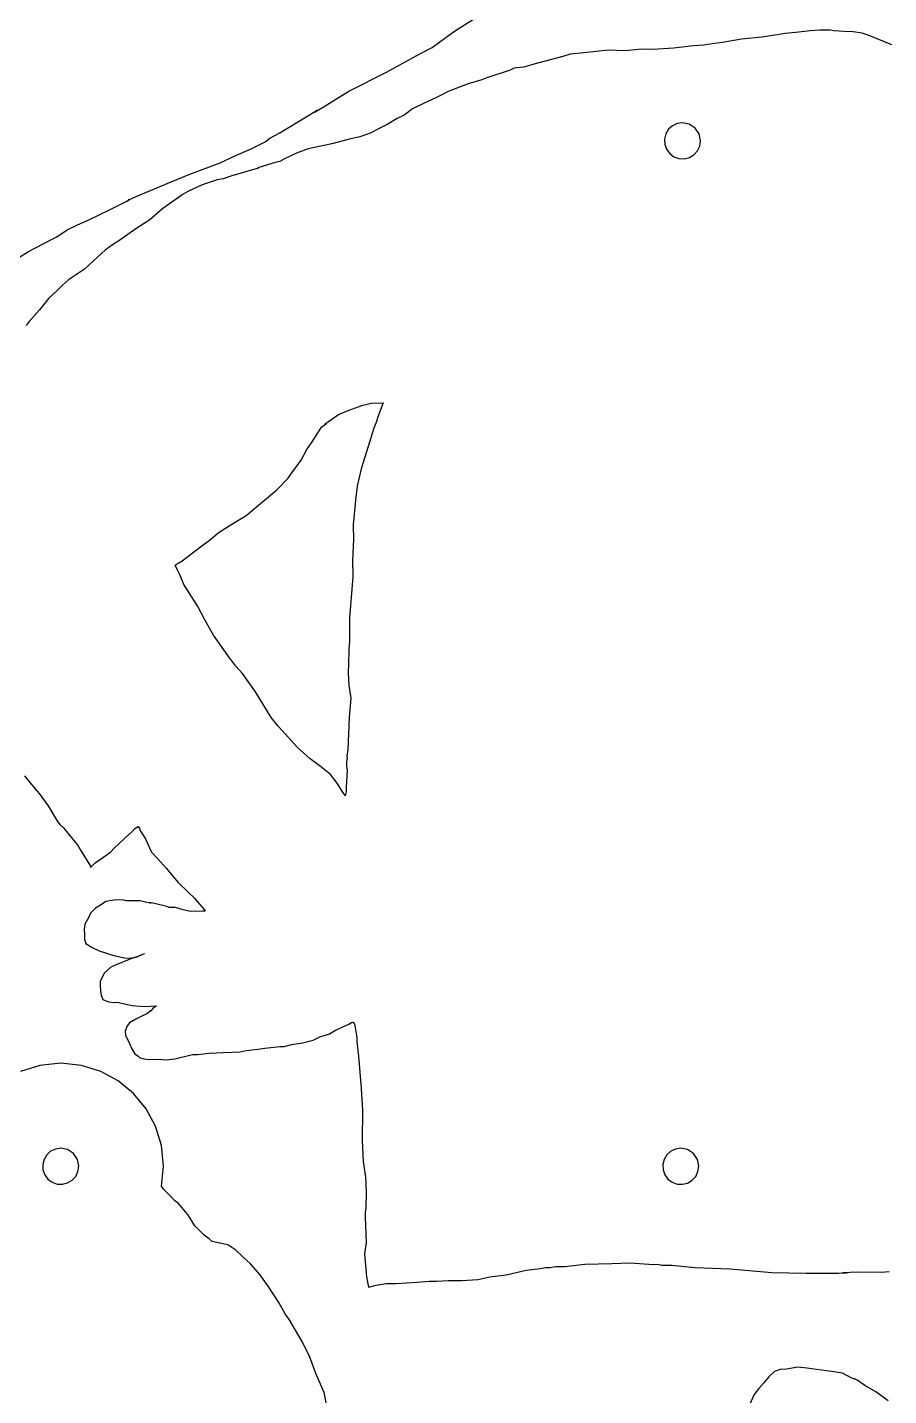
# Model space of a CAD drawing. Extents: x -104 to 747, y 152 to 800.
# Drawn here: x 15.8 to 135.1, y 500.7 to 690.2 of the extents above; entities that cross this region are included whole.
import ezdxf

# ---------------------------------------------------------------- set-up
doc = ezdxf.new("R2010")
doc.units = 0

msp = doc.modelspace()

# ---------------------------------------------------------------- linework, layer by layer
for p, q in [((74.7772, 689.593), (79.1931, 692.395)), ((124.162, 689.706), (122.19, 689.507)), ((125.546625, 689.813875), (124.162, 689.706)), ((126.932, 689.828), (125.546625, 689.813875)), ((127.479, 689.72), (126.932, 689.828)), ((128.865, 689.641), (127.479, 689.72)), ((130.14225, 689.58375), (128.865, 689.641)), ((71.8452, 687.406), (72.9038, 688.217)), ((72.9038, 688.217), (74.7772, 689.593)), ((109.46, 687.754), (108.046, 687.631)), ((110.608, 687.941), (109.46, 687.754)), ((112.038, 688.083), (110.608, 687.941)), ((114.671, 688.551), (112.038, 688.083)), ((117.477, 688.827), (114.671, 688.551)), ((119.615, 689.147), (117.477, 688.827)), ((120.724, 689.361), (119.615, 689.147)), ((122.19, 689.507), (120.724, 689.361)), ((131.409, 689.405), (130.14225, 689.58375)), ((132.456375, 689.030875), (131.409, 689.405)), ((133.479, 688.593), (132.456375, 689.030875)), ((135.49475, 687.80325), (133.479, 688.593)), ((65.4892, 683.987), (70.1244, 686.532)), ((70.1244, 686.532), (71.8452, 687.406)), ((89.9276, 686.163), (86.617, 685.275)), ((90.9481, 686.482), (89.9276, 686.163)), ((92.8297, 686.651), (90.9478, 686.481)), ((90.9478, 686.481), (90.9481, 686.482)), ((96.2448, 687.025), (92.8297, 686.651)), ((98.4946, 686.93), (96.2448, 687.025)), ((100.881, 687.184), (98.4946, 686.93)), ((102.427, 687.143), (100.881, 687.184)), ((105.2425, 687.315), (102.427, 687.143)), ((108.046, 687.631), (105.2425, 687.315)), ((60.2986, 681.347), (65.4892, 683.987)), ((82.6091, 684.26), (79.4102, 683.221)), ((83.1776, 684.534), (82.6091, 684.26)), ((84.4929, 684.71), (83.1776, 684.534)), ((86.617, 685.275), (84.4929, 684.71)), ((76.8272, 682.381), (74.0542, 681.316)), ((78.7161, 682.93), (76.8272, 682.381)), ((79.4102, 683.221), (78.7161, 682.93)), ((56.6364, 679.122), (60.2986, 681.347)), ((72.3217, 680.424), (70.698463, 679.711625)), ((73.159675, 680.86775), (72.3217, 680.424)), ((74.0542, 681.316), (73.159675, 680.86775)), ((54.3651, 677.811), (55.907456, 678.726422)), ((55.515244, 678.458016), (56.6364, 679.122)), ((55.78155, 678.634125), (55.515244, 678.458016)), ((55.957545, 678.748494), (55.78155, 678.634125)), ((55.907456, 678.726422), (55.957545, 678.748494)), ((69.1125, 678.922), (67.927, 678.054)), ((70.698463, 679.711625), (69.1125, 678.922)), ((50.7325, 675.601), (54.3651, 677.811)), ((65.6088, 676.737), (64.6612, 676.28)), ((66.9836, 677.565), (65.6088, 676.737)), ((67.927, 678.054), (66.9836, 677.565)), ((105.1025, 676.57175), (104.563875, 676.085125)), ((105.758125, 676.88325), (105.1025, 676.57175)), ((106.491, 676.993), (105.758125, 676.88325)), ((107.44775, 676.802875), (106.491, 676.993)), ((108.259, 676.261), (107.44775, 676.802875)), ((48.6976, 674.367), (49.3586, 674.837)), ((49.3586, 674.837), (50.7325, 675.601)), ((60.1844, 674.657), (57.9154, 674.073)), ((61.7907, 675.062125), (60.1844, 674.657)), ((63.3598, 675.594), (61.7907, 675.062125)), ((64.0099, 675.946), (63.3598, 675.594)), ((64.6612, 676.28), (64.0099, 675.946)), ((104.182, 675.45), (104.002875, 674.730734)), ((104.002875, 674.730734), (104.03975, 674.005375)), ((104.563875, 676.085125), (104.182, 675.45)), ((108.800875, 675.44975), (108.259, 676.261)), ((108.991, 674.493), (108.800875, 675.44975)), ((108.88125, 673.759969), (108.991, 674.493)), ((44.7455, 672.506), (46.741012, 673.37275)), ((46.741012, 673.37275), (48.6976, 674.367)), ((53.038112, 672.771375), (51.4602, 672.022)), ((54.6692, 673.391), (53.038112, 672.771375)), ((57.9154, 674.073), (54.6692, 673.391)), ((104.03975, 674.005375), (104.28325, 673.321078)), ((104.28325, 673.321078), (104.724, 672.725)), ((104.724, 672.725), (105.319922, 672.28425)), ((107.448, 672.183), (108.083125, 672.565031)), ((108.083125, 672.565031), (108.56975, 673.104)), ((108.56975, 673.104), (108.88125, 673.759969)), ((38.2556, 669.871), (42.4719, 671.457)), ((42.4719, 671.457), (44.7455, 672.506)), ((47.755197, 670.726578), (46.9568, 670.462)), ((48.4264, 670.988), (47.702141, 670.757734)), ((47.702141, 670.757734), (47.741025, 670.747875)), ((47.741025, 670.747875), (47.755197, 670.726578)), ((50.0807, 671.506), (48.4264, 670.988)), ((50.7225, 671.642), (50.0807, 671.506)), ((51.4602, 672.022), (50.7225, 671.642)), ((105.319922, 672.28425), (106.003875, 672.04075)), ((106.003875, 672.04075), (106.728891, 672.003875)), ((106.728891, 672.003875), (107.448, 672.183)), ((30.8349, 666.793), (35.6761, 668.812)), ((35.6761, 668.812), (38.2556, 669.871)), ((42.044, 669.077), (39.982737, 668.380125)), ((42.8841, 669.24), (42.044, 669.077)), ((44.0967, 669.634), (42.8841, 669.24)), ((46.9568, 670.462), (44.0967, 669.634)), ((37.318162, 667.08975), (36.67, 666.626)), ((38.0054, 667.465), (37.318162, 667.08975)), ((39.982737, 668.380125), (38.0054, 667.465)), ((27.1281, 664.953), (29.4507, 666.087)), ((29.4507, 666.087), (29.917012, 666.366062)), ((29.721649, 666.301727), (29.814975, 666.340688)), ((29.773725, 666.3245), (29.721649, 666.301727)), ((29.917012, 666.366062), (29.773725, 666.3245)), ((29.814975, 666.340688), (30.8349, 666.793)), ((34.5057, 665.115), (32.7339, 663.557)), ((36.67, 666.626), (34.5057, 665.115)), ((22.7043, 662.866625), (24.1839, 663.489)), ((24.1839, 663.489), (27.1281, 664.953)), ((32.7339, 663.557), (30.7927, 662.308)), ((19.822355, 661.176625), (19.847338, 661.20725)), ((19.847338, 661.20725), (21.264, 662.161)), ((21.264, 662.161), (22.7043, 662.866625)), ((30.7927, 662.308), (28.5479, 660.72)), ((15.9227, 659.163), (19.0183, 660.762)), ((19.0183, 660.762), (19.822355, 661.176625)), ((26.514316, 659.328844), (25.58055, 658.45875)), ((27.5303, 660.105), (26.514316, 659.328844)), ((28.5479, 660.72), (27.5303, 660.105)), ((14.5804, 658.335), (15.9227, 659.163)), ((25.58055, 658.45875), (23.6902, 656.736)), ((23.6902, 656.736), (21.4525, 655.232)), ((19.89, 653.752), (18.7086, 652.719)), ((20.639412, 654.521625), (19.89, 653.752)), ((21.4525, 655.232), (20.639412, 654.521625)), ((18.7086, 652.719), (17.4418, 651.081)), ((17.4418, 651.081), (15.9868, 649.484)), ((15.9868, 649.484), (15.5885, 648.902)), ((58.0882, 636.04), (58.836, 636.619)), ((58.836, 636.619), (60.1981, 637.131)), ((60.1981, 637.131), (62.2406, 637.899)), ((62.2406, 637.899), (63.4344, 638.159)), ((63.4341, 638.159), (65.0233, 638.206)), ((63.4344, 638.159), (63.4341, 638.159)), ((65.0233, 638.206), (64.2916, 636.276)), ((56.0812, 634.187), (56.5549, 634.894)), ((56.5549, 634.894), (56.8573, 635.1)), ((56.8573, 635.1), (57.141502, 635.353875)), ((56.950155, 635.25525), (57.4629, 635.643)), ((57.007737, 635.28225), (56.950155, 635.25525)), ((57.141502, 635.353875), (57.007737, 635.28225)), ((57.4629, 635.643), (58.0882, 636.04)), ((63.7525, 634.686), (62.7191, 631.445)), ((64.1377, 635.645), (63.7525, 634.686)), ((64.2916, 636.276), (64.1377, 635.645)), ((54.4803, 631.762), (55.185, 632.796)), ((55.185, 632.796), (56.0812, 634.187)), ((53.6872, 630.286), (54.4803, 631.762)), ((62.7191, 631.445), (61.990413, 629.068125)), ((52.2424, 628.343), (53.6872, 630.286)), ((61.990413, 629.068125), (61.4172, 626.65)), ((50.299925, 626.174625), (51.8612, 627.764)), ((51.8612, 627.764), (52.2424, 628.343)), ((48.599, 624.736), (50.299925, 626.174625)), ((61.4172, 626.65), (61.2144, 624.741)), ((46.0435, 622.595), (48.599, 624.736)), ((61.2144, 624.741), (60.8842, 621.314)), ((42.1656, 620.195), (44.087825, 621.41975)), ((44.087825, 621.41975), (46.0435, 622.595)), ((41.1621, 619.334), (42.1656, 620.195)), ((60.8842, 621.314), (60.9502, 619.177)), ((37.1999, 616.329), (39.7276, 618.268)), ((39.7276, 618.268), (41.1621, 619.334)), ((60.8702, 618.408), (60.815, 616.354)), ((60.9502, 619.177), (60.8702, 618.408)), ((36.2364, 615.721), (36.631038, 616.018625)), ((36.631038, 616.018625), (37.1999, 616.329)), ((60.815, 616.354), (60.813522, 615.443062)), ((36.536338, 615.02075), (36.2364, 615.721)), ((36.9379, 614.313), (36.536338, 615.02075)), ((37.4382, 613.044), (36.9379, 614.313)), ((60.8176, 614.142), (60.3888, 608.441)), ((60.813522, 615.443062), (60.840525, 615.42725)), ((60.840525, 615.42725), (60.8176, 614.142)), ((39.3337, 610.112), (37.4382, 613.044)), ((40.399575, 608.0575), (39.3337, 610.112)), ((60.3888, 608.441), (60.3617, 605.22)), ((41.546, 606.051), (40.399575, 608.0575)), ((43.5393, 603.216), (41.546, 606.051)), ((60.3617, 605.22), (60.2774, 604.069)), ((44.6508, 601.764), (43.5393, 603.216)), ((60.2774, 604.069), (60.2243, 602)), ((45.5592, 600.73), (44.6508, 601.764)), ((47.3449, 598.213), (45.5592, 600.73)), ((60.2243, 602), (60.171, 600.887)), ((60.171, 600.887), (60.27, 599.052)), ((60.27, 599.052), (60.5403, 597.305)), ((49.5439, 594.662), (47.3449, 598.213)), ((60.5403, 597.305), (60.3388, 594.704)), ((50.483162, 593.453875), (49.5439, 594.662)), ((51.5077, 592.317), (50.483162, 593.453875)), ((60.3388, 594.704), (60.1449, 590.123)), ((53.142713, 590.5455), (51.5077, 592.317)), ((54.9155, 588.912), (53.142713, 590.5455)), ((60.1449, 590.123), (60.0237, 589.381)), ((60.0237, 589.381), (60.03997, 588.863484)), ((56.361, 587.87475), (54.9155, 588.912)), ((57.7336, 586.764), (56.361, 587.87475)), ((60.0408, 587.337), (59.9193, 584.96)), ((59.9697, 588.417), (59.968913, 587.872875)), ((59.968913, 587.872875), (60.0408, 587.337)), ((60.015923, 588.878828), (59.9697, 588.417)), ((60.038363, 588.861875), (60.015923, 588.878828)), ((60.03997, 588.863484), (60.038363, 588.861875)), ((15.3484, 586.57), (16.3193, 585.347)), ((58.648325, 585.535375), (57.7336, 586.764)), ((59.5032, 584.228), (58.648325, 585.535375)), ((16.3193, 585.347), (17.3802, 584.135)), ((17.3802, 584.135), (18.64, 582.389)), ((59.7269, 583.928), (59.5032, 584.228)), ((59.7807, 583.803), (59.7269, 583.928)), ((59.898713, 584.369125), (59.7807, 583.803)), ((59.9193, 584.96), (59.898713, 584.369125)), ((18.64, 582.389), (19.9392, 580.22)), ((19.9392, 580.22), (20.2967, 579.795875)), ((20.2967, 579.795875), (20.7499, 579.371)), ((20.7499, 579.371), (21.7202, 578.148)), ((21.7202, 578.148), (22.7137, 577.026)), ((27.7815, 576.567), (29.2343, 577.899)), ((29.2343, 577.899), (30.263, 578.846)), ((30.263, 578.846), (30.652075, 579.250625)), ((30.652075, 579.250625), (31.1016, 579.569)), ((31.1016, 579.569), (31.30035, 579.280625)), ((31.30035, 579.280625), (31.4295, 578.903)), ((31.4295, 578.903), (32.1039, 577.838)), ((32.1039, 577.838), (32.6896, 576.613)), ((22.7137, 577.026), (23.0933, 576.384)), ((23.0933, 576.384), (24.29, 574.432)), ((25.8788, 575.025), (27.2883, 576.005)), ((27.2883, 576.005), (27.7815, 576.567)), ((32.6896, 576.613), (32.9334, 576.018)), ((32.9334, 576.018), (33.7892, 575.11)), ((24.29, 574.432), (24.5038, 574.065)), ((24.4911, 573.882), (24.7381, 574.096)), ((24.5038, 574.065), (24.4911, 573.882)), ((24.7381, 574.096), (25.1386, 574.529)), ((25.1386, 574.529), (25.8788, 575.025)), ((33.7892, 575.11), (34.9597, 573.765)), ((34.9597, 573.765), (36.6348, 571.794)), ((36.6348, 571.794), (37.9651, 570.486)), ((37.9651, 570.486), (38.9079, 569.606)), ((25.8724, 568.637), (25.1885, 568.264)), ((26.6061, 569.181), (25.8724, 568.637)), ((27.781588, 569.359), (26.6061, 569.181)), ((28.963, 569.381), (27.781588, 569.359)), ((29.431787, 569.28025), (28.963, 569.381)), ((29.8987, 569.241), (29.431787, 569.28025)), ((31.3999, 569.261), (29.8987, 569.241)), ((32.2899, 569.049), (31.3999, 569.261)), ((32.790255, 568.938344), (32.2899, 569.049)), ((33.358, 568.879), (32.654077, 569.013281)), ((32.654077, 569.013281), (32.688237, 568.97975)), ((32.688237, 568.97975), (32.790255, 568.938344)), ((35.0638, 568.463), (33.358, 568.879)), ((35.3917, 568.342), (35.0638, 568.463)), ((38.9079, 569.606), (39.2614, 569.158)), ((39.2614, 569.158), (40.2511, 568.069)), ((24.2771, 566.987), (23.728, 566.023)), ((24.4983, 567.528), (24.2771, 566.987)), ((25.1885, 568.264), (24.4983, 567.528)), ((36.2938, 568.314), (35.3917, 568.342)), ((37.320575, 568.03175), (36.2938, 568.314)), ((38.3622, 567.799), (37.320575, 568.03175)), ((40.0268, 567.824), (38.3622, 567.799)), ((40.3805, 567.843), (40.0268, 567.824)), ((40.2511, 568.069), (40.3805, 567.843)), ((23.728, 566.023), (23.623413, 565.32175)), ((23.623413, 565.32175), (23.6605, 564.61)), ((23.6605, 564.61), (23.663412, 563.944)), ((23.663412, 563.944), (23.8677, 563.335)), ((23.8677, 563.335), (24.622181, 562.823484)), ((24.622181, 562.823484), (25.7079, 562.341875)), ((25.7079, 562.341875), (27.7395, 561.675)), ((27.7395, 561.675), (29.234087, 561.35575)), ((30.1062, 561.249), (27.8333, 560.284)), ((29.234087, 561.35575), (29.984508, 561.327656)), ((29.984508, 561.327656), (30.7484, 561.449)), ((30.7484, 561.449), (30.1062, 561.249)), ((30.8119, 561.47), (31.9744, 561.954)), ((31.9395, 561.924), (30.8119, 561.47)), ((31.9744, 561.954), (31.9395, 561.924)), ((26.404962, 559.2275), (25.8508, 558.104)), ((27.312, 560.066), (26.404962, 559.2275)), ((27.8333, 560.284), (27.312, 560.066)), ((25.8508, 558.104), (25.819688, 557.478875)), ((25.819688, 557.478875), (25.8902, 556.856)), ((25.8902, 556.856), (25.958725, 556.18625)), ((25.958725, 556.18625), (26.2077, 555.578)), ((26.2077, 555.578), (26.987025, 555.280125)), ((26.987025, 555.280125), (27.8016, 555.181)), ((27.8016, 555.181), (28.1997, 555.217)), ((28.1997, 555.217), (30.2408, 554.765)), ((30.2408, 554.765), (31.93365, 554.6055)), ((31.6988, 553.326), (30.784, 552.8895)), ((32.307937, 553.631375), (31.6988, 553.326)), ((31.93365, 554.6055), (33.6325, 554.74)), ((32.872, 554.011), (32.307937, 553.631375)), ((33.1887, 554.383), (32.872, 554.011)), ((33.6325, 554.74), (33.1887, 554.383)), ((29.547, 551.865), (29.28243, 551.194938)), ((29.9184, 552.378), (29.547, 551.865)), ((30.784, 552.8895), (29.9184, 552.378)), ((57.6116, 550.837), (58.5484, 551.374)), ((58.5484, 551.374), (60.2739, 552.183)), ((60.2739, 552.183), (60.665063, 552.406125)), ((60.665063, 552.406125), (60.859645, 552.436828)), ((60.859645, 552.436828), (61.0245, 552.333)), ((61.0245, 552.333), (61.18435, 551.723125)), ((61.18435, 551.723125), (61.2545, 551.159)), ((29.28243, 551.194938), (29.334238, 550.64225)), ((29.334238, 550.64225), (29.9197, 549.49)), ((29.9197, 549.49), (30.249537, 548.760125)), ((52.3663, 549.343), (53.869362, 549.591875)), ((53.869362, 549.591875), (55.344, 549.972)), ((55.344, 549.972), (56.2575, 550.408)), ((56.2575, 550.408), (57.6116, 550.837)), ((61.2545, 551.159), (61.3826, 550.335)), ((61.3826, 550.335), (61.372, 549.723)), ((61.372, 549.723), (61.6008, 547.74)), ((30.249537, 548.760125), (30.6603, 548.07)), ((30.6603, 548.07), (31.1241, 547.753)), ((31.1241, 547.753), (31.2941, 547.578)), ((31.2941, 547.578), (31.885097, 547.371047)), ((36.181, 547.373), (38.6478, 547.985)), ((38.6478, 547.985), (39.3657, 547.966)), ((39.3657, 547.966), (40.9558, 548.145)), ((40.9558, 548.145), (42.8843, 548.254)), ((42.8843, 548.254), (45.239, 548.339)), ((45.239, 548.339), (46.0586, 548.515)), ((46.0586, 548.515), (47.7003, 548.718)), ((47.7003, 548.718), (48.6528, 548.862)), ((48.6528, 548.862), (50.7153, 549.072)), ((50.7153, 549.072), (51.334, 549.105)), ((51.334, 549.105), (52.3663, 549.343)), ((61.6008, 547.74), (61.9793, 543.268)), ((17.497499, 546.468307), (14.821019, 545.637453)), ((20.3711, 546.758), (17.497499, 546.468307)), ((20.3715, 546.758), (20.3711, 546.758)), ((23.245145, 546.468307), (20.3715, 546.758)), ((25.92168, 545.637453), (23.245145, 546.468307)), ((28.343765, 544.322779), (25.92168, 545.637453)), ((31.885097, 547.371047), (32.593375, 547.290375)), ((32.593375, 547.290375), (33.9486, 547.338)), ((33.9486, 547.338), (34.9694, 547.245)), ((34.9694, 547.245), (36.181, 547.373)), ((30.454062, 542.581625), (28.343765, 544.322779)), ((32.195233, 540.47133), (30.454062, 542.581625)), ((61.9793, 543.268), (62.1982, 540.261)), ((33.509939, 538.049234), (32.195233, 540.47133)), ((62.1982, 540.261), (62.1167, 536.075)), ((34.340841, 535.372678), (33.509939, 538.049234)), ((18.982412, 534.57775), (18.44357, 534.091125)), ((19.638273, 534.88925), (18.982412, 534.57775)), ((20.3713, 534.999), (19.638273, 534.88925)), ((21.328063, 534.808875), (20.3713, 534.999)), ((22.1391, 534.267), (21.328063, 534.808875)), ((22.681, 533.45575), (22.1391, 534.267)), ((34.6306, 532.499), (34.340841, 535.372678)), ((62.1167, 536.075), (62.2684, 533.158)), ((104.867125, 534.57475), (104.328453, 534.088125)), ((105.522984, 534.88625), (104.867125, 534.57475)), ((106.256, 534.996), (105.522984, 534.88625)), ((107.21275, 534.805875), (106.256, 534.996)), ((108.024, 534.264), (107.21275, 534.805875)), ((108.565875, 533.45275), (108.024, 534.264)), ((18.0616, 533.456), (17.882517, 532.736312)), ((17.882517, 532.736312), (17.919387, 532.011)), ((18.44357, 534.091125), (18.0616, 533.456)), ((22.8713, 532.499), (22.681, 533.45575)), ((22.761533, 531.765969), (22.8713, 532.499)), ((34.3241, 529.73), (34.6306, 532.499)), ((62.2684, 533.158), (62.5717, 531.02)), ((103.947, 533.453), (103.767719, 532.733734)), ((103.767719, 532.733734), (103.80425, 532.008375)), ((104.328453, 534.088125), (103.947, 533.453)), ((108.756, 532.496), (108.565875, 533.45275)), ((108.64625, 531.762969), (108.756, 532.496)), ((17.919387, 532.011), (18.162864, 531.326938)), ((18.162864, 531.326938), (18.6036, 530.731)), ((18.6036, 530.731), (19.199572, 530.29025)), ((21.3281, 530.189), (21.963298, 530.571031)), ((21.963298, 530.571031), (22.449987, 531.11)), ((22.449987, 531.11), (22.761533, 531.765969)), ((62.5717, 531.02), (62.701875, 528.871875)), ((103.80425, 532.008375), (104.047406, 531.324078)), ((104.047406, 531.324078), (104.488, 530.728)), ((104.488, 530.728), (105.084078, 530.28725)), ((107.213, 530.186), (107.848125, 530.568031)), ((107.848125, 530.568031), (108.33475, 531.107)), ((108.33475, 531.107), (108.64625, 531.762969)), ((19.199572, 530.29025), (19.88365, 530.04675)), ((19.88365, 530.04675), (20.608828, 530.009875)), ((20.608828, 530.009875), (21.3281, 530.189)), ((34.6776, 529.291), (34.3241, 529.73)), ((35.7137, 528.228), (34.6776, 529.291)), ((62.701875, 528.871875), (62.6513, 526.723)), ((105.084078, 530.28725), (105.768375, 530.04375)), ((105.768375, 530.04375), (106.493734, 530.006875)), ((106.493734, 530.006875), (107.213, 530.186)), ((36.2048, 527.7305), (35.7137, 528.228)), ((36.6404, 527.377), (36.2048, 527.7305)), ((37.9673, 525.84), (36.6404, 527.377)), ((62.6513, 526.723), (62.551738, 526.118)), ((38.9668, 524.269), (37.9673, 525.84)), ((62.551738, 526.118), (62.5334, 525.552)), ((62.5334, 525.552), (62.6606, 523.094)), ((40.2391, 522.977), (38.9668, 524.269)), ((40.948, 522.47), (40.2391, 522.977)), ((62.6606, 523.094), (62.6733, 521.907)), ((41.366, 522.11), (40.948, 522.47)), ((42.420488, 521.862875), (41.366, 522.11)), ((43.5106, 521.636), (42.420488, 521.862875)), ((44.615162, 520.88425), (43.5106, 521.636)), ((62.6733, 521.907), (62.4363, 520.39)), ((45.5824, 519.951), (44.615162, 520.88425)), ((46.6733, 519.002), (45.5824, 519.951)), ((62.4363, 520.39), (62.7356, 517.195)), ((96.7058, 519.034), (99.2625, 519.113)), ((99.2625, 519.113), (102.462, 518.913)), ((47.95985, 517.51875), (46.6733, 519.002)), ((49.0901, 515.911), (47.95985, 517.51875)), ((79.8258, 517.189), (82.0779, 517.49)), ((82.0779, 517.49), (84.8379, 518.107)), ((84.8379, 518.107), (86.7833, 518.367)), ((86.7833, 518.367), (87.5353, 518.501)), ((87.5353, 518.501), (88.1409, 518.499)), ((88.1409, 518.499), (88.9495, 518.623)), ((88.9495, 518.623), (90.2138, 518.628)), ((90.2138, 518.628), (92.9743, 518.964)), ((92.9743, 518.964), (96.7058, 519.034)), ((102.462, 518.913), (103.065, 518.928)), ((103.065, 518.928), (103.649, 518.808)), ((103.649, 518.808), (105.027, 518.796)), ((105.027, 518.796), (108.202, 518.495)), ((108.202, 518.495), (113.087, 518.307)), ((113.087, 518.307), (118.879, 517.778)), ((118.879, 517.778), (123.622, 517.687)), ((123.622, 517.687), (128.152, 517.683)), ((128.152, 517.683), (129.287703, 517.732813)), ((128.681697, 517.773312), (128.752609, 517.796063)), ((128.895375, 517.75825), (128.681697, 517.773312)), ((128.752609, 517.796063), (130.637, 517.883)), ((129.287703, 517.732813), (128.895375, 517.75825)), ((130.637, 517.883), (134.019, 517.824)), ((134.019, 517.824), (135.122, 517.939)), ((50.5987, 513.621), (49.0901, 515.911)), ((62.7356, 517.195), (63.0025, 515.746)), ((63.0025, 515.746), (64.0617, 516.053)), ((64.0617, 516.053), (65.446625, 516.271125)), ((65.446625, 516.271125), (66.8578, 516.262)), ((66.8578, 516.262), (69.6894, 516.476)), ((69.6894, 516.476), (71.4681, 516.615)), ((71.4681, 516.615), (72.4444, 516.581)), ((72.4444, 516.581), (74.0969, 516.703)), ((74.0969, 516.703), (75.9172, 516.666)), ((75.9172, 516.666), (78.152, 516.817)), ((78.152, 516.817), (79.8258, 517.189)), ((51.5076, 512.001), (50.5987, 513.621)), ((51.9804, 511.363), (51.5076, 512.001)), ((53.834, 508.223), (51.9804, 511.363)), ((54.8701, 506.063), (53.834, 508.223)), ((55.7062, 503.823), (54.8701, 506.063)), ((119.227, 504.106), (118.444125, 503.370625)), ((120.049375, 504.34775), (119.227, 504.106)), ((120.919, 504.402), (120.049375, 504.34775)), ((122.498, 504.681), (120.919, 504.402)), ((123.78275, 504.551375), (122.498, 504.681)), ((125.057, 504.346), (123.78275, 504.551375)), ((127.13, 504.078), (125.057, 504.346)), ((128.676, 503.849), (127.13, 504.078)), ((56.8695, 501.189), (55.7062, 503.823)), ((117.764, 502.54), (117.05875, 501.7485)), ((118.444125, 503.370625), (117.764, 502.54)), ((129.955, 503.178), (128.671, 503.849)), ((128.671, 503.849), (128.676, 503.849)), ((130.329391, 503.025641), (129.955, 503.178)), ((130.687, 502.895), (130.272672, 503.100797)), ((130.272672, 503.100797), (130.294375, 503.072125)), ((130.294375, 503.072125), (130.329391, 503.025641)), ((131.762, 502.17), (130.687, 502.895)), ((133.27, 501.27), (131.762, 502.17)), ((57.1965, 499.504), (56.8695, 501.189)), ((116.421, 500.909), (115.75, 499.366)), ((117.05875, 501.7485), (116.421, 500.909)), ((134.988, 500.01), (133.27, 501.27))]:
    msp.add_line(p, q)

doc.saveas('drawing.dxf')
